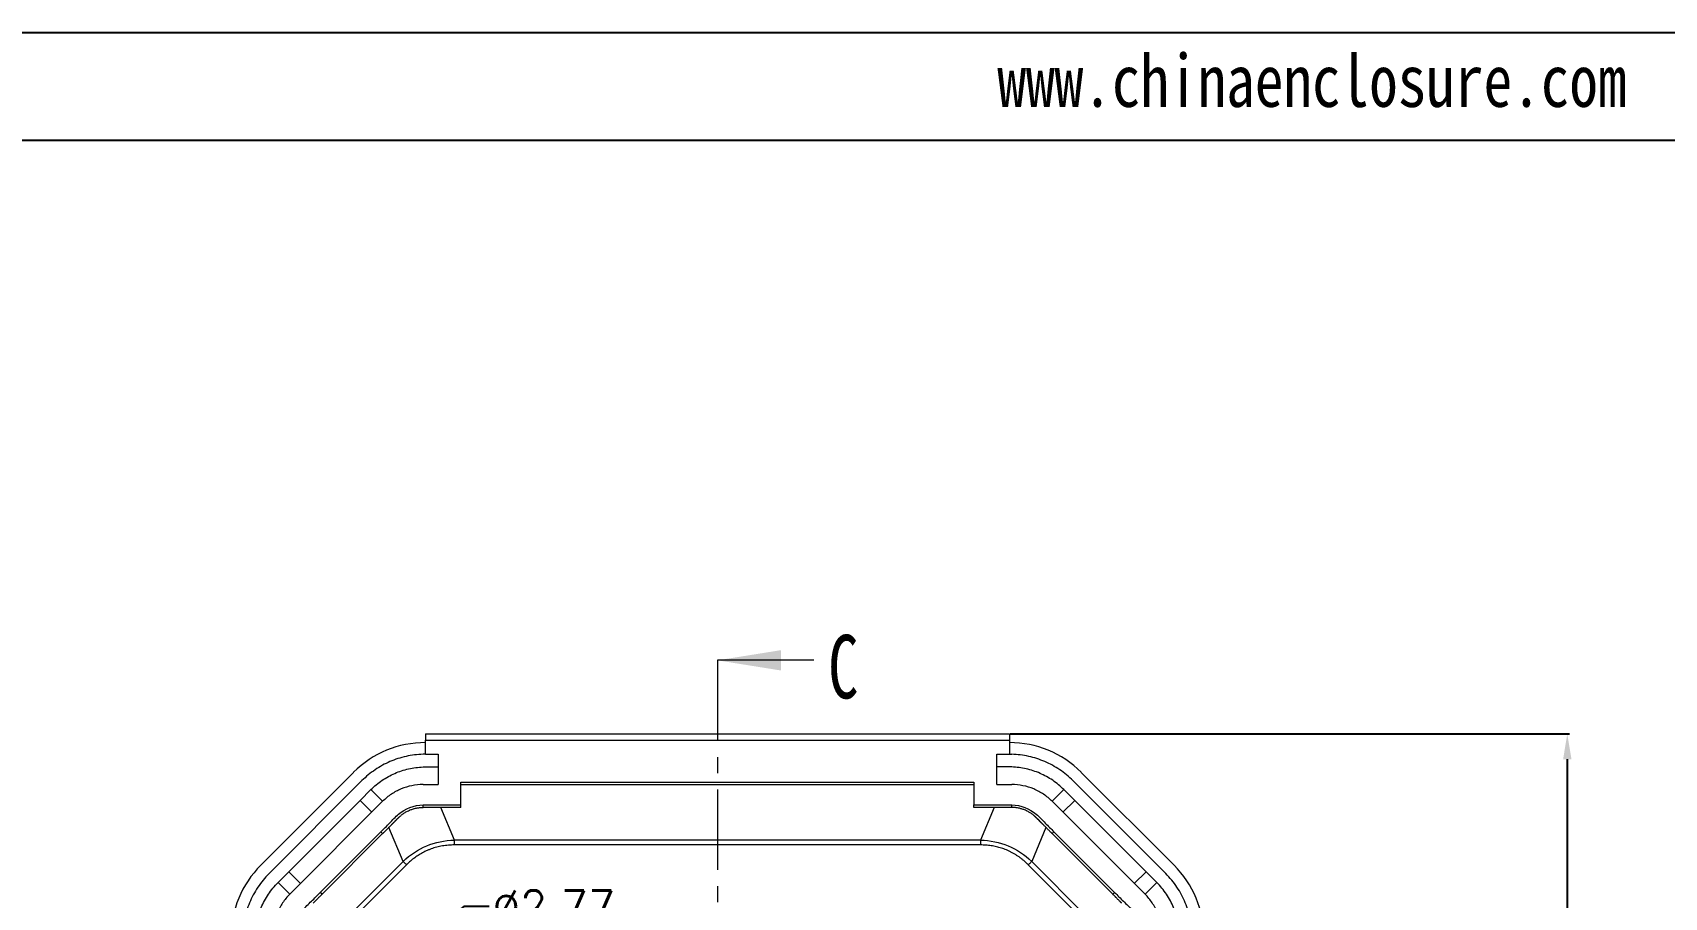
# Model space of a CAD drawing. Header units: inches. Extents: x 1153 to 3519, y 573 to 968.
# Drawn here: x 3123.8 to 3252.3, y 860.4 to 928.5 of the extents above; entities that cross this region are included whole.
import ezdxf

# ---------------------------------------------------------------- set-up
doc = ezdxf.new("R2010")
doc.units = ezdxf.units.IN
doc.linetypes.add('CENTER', pattern=[10.16, 6.35, -1.27, 1.27, -1.27])
doc.layers.add('文字', color=81, linetype='Continuous')
doc.styles.add('SLDTEXTSTYLE6', font='TXT', dxfattribs={"width": 0.7})
doc.styles.get("Standard").update_dxf_attribs({"font": 'txt', "bigfont": 'gbcbig.shx'})
doc.styles.add('宋体', font='', dxfattribs={"width": 0.8, "height": 3.5})
doc.styles.get('宋体').set_extended_font_data('SimSun')
doc.dimstyles.new('2.5', dxfattribs={"dimtxt": 2.5, "dimasz": 2, "dimexe": 0.18, "dimexo": 0.0625, "dimgap": 0.09, "dimtad": 0, "dimtih": 1, "dimtoh": 1, "dimzin": 0, "dimdsep": 46, "dimtxsty": 'Standard', "dimcen": 2, "dimadec": 0, "dimazin": 0, "dimtfac": 1, "dimtofl": 0, "dimtmove": 0, "dimatfit": 3, "dimfxl": 1, "dimtolj": 1, "dimtzin": 0, "dimarcsym": 0})

# ---------------------------------------------------------------- blocks, each defined once
blk = doc.blocks.new('*D120')
at = {"color": 0, "lineweight": -2, "transparency": 16777216}
for p, q in [((3200.82, 873.27), (3244.87, 873.27)), ((3244.69, 871.27), (3244.69, 812.12)), ((3244.69, 750.29), (3244.69, 809.44)), ((3200.82, 748.29), (3244.87, 748.29))]:
    blk.add_line(p, q, dxfattribs=at)
at = {"color": 0, "transparency": 16777216}
for points in [[(3244.36, 871.27), (3245.02, 871.27), (3244.69, 873.27)], [(3244.36, 750.29), (3245.02, 750.29), (3244.69, 748.29)]]:
    blk.add_solid(points, dxfattribs=at)
at = {"layer": 'Defpoints', "color": 0, "transparency": 16777216}
for p in [(3200.76, 873.27), (3244.69, 873.27), (3200.76, 748.29)]:
    blk.add_point(p, dxfattribs=at)
at = {"color": 0, "transparency": 16777216, "insert": (3244.69, 810.78), "char_height": 2.5, "attachment_point": 5}
blk.add_mtext('\\A1;124.98', dxfattribs=at)
blk = doc.blocks.new('*D134')
at = {"color": 0, "lineweight": -2, "transparency": 16777216}
for p, q in [((3157.79, 859.69), (3155.43, 857.85)), ((3159.79, 859.69), (3157.79, 859.69)), ((3152.76, 853.78), (3152.76, 857.78)), ((3150.76, 855.78), (3154.76, 855.78))]:
    blk.add_line(p, q, dxfattribs=at)
at = {"color": 0, "transparency": 16777216}
blk.add_solid([(3155.22, 858.12), (3155.63, 857.59), (3153.85, 856.63)], dxfattribs=at)
at = {"layer": 'Defpoints', "color": 0, "transparency": 16777216}
for p in [(3153.85, 856.63), (3151.66, 854.93)]:
    blk.add_point(p, dxfattribs=at)
at = {"color": 0, "transparency": 16777216, "insert": (3164.88, 859.69), "char_height": 2.5, "attachment_point": 5}
blk.add_mtext('\\A1;∅2.77', dxfattribs=at)

msp = doc.modelspace()

# ---------------------------------------------------------------- linework, layer by layer
for p, q in [((3016.166, 928.498), (3519.003, 928.498)), ((3029.178, 920.033), (3510.538, 920.033))]:
    msp.add_line(p, q)
at = {"color": 1, "linetype": 'CENTER', "lineweight": 0}
msp.add_line((3177.756, 879.065), (3177.756, 743.047), dxfattribs=at)
at = {"color": 7, "linetype": 'Continuous', "lineweight": 0}
msp.add_line((3185.356, 879.065), (3177.756, 879.065), dxfattribs=at)
at = {"color": 7, "linetype": 'Continuous', "lineweight": 15}
for p, q in [((3154.756, 873.27), (3200.756, 873.27)), ((3154.756, 873.27), (3154.756, 872.77)), ((3154.756, 871.666), (3154.756, 872.77)), ((3154.756, 872.77), (3200.756, 872.77)), ((3200.756, 873.27), (3200.756, 872.77)), ((3200.756, 872.77), (3200.756, 871.666)), ((3154.756, 871.666), (3154.572, 871.666)), ((3154.756, 871.666), (3155.756, 871.666)), ((3155.756, 871.666), (3155.756, 869.279)), ((3199.756, 871.666), (3200.756, 871.666)), ((3199.756, 869.279), (3199.756, 871.666)), ((3200.756, 871.666), (3200.941, 871.666)), ((3149.108, 870.244), (3141.791, 862.928)), ((3154.572, 870.666), (3155.756, 870.666)), ((3200.941, 870.666), (3199.756, 870.666)), ((3213.722, 862.928), (3206.405, 870.244)), ((3149.761, 869.59), (3142.445, 862.274)), ((3149.62, 868.035), (3150.468, 868.883)), ((3150.468, 868.883), (3151.39, 867.961)), ((3154.572, 869.279), (3155.756, 869.279)), ((3157.556, 869.478), (3197.956, 869.478)), ((3157.556, 867.679), (3157.556, 869.478)), ((3197.956, 869.265), (3157.556, 869.265)), ((3197.956, 869.478), (3197.956, 867.679)), ((3199.756, 869.279), (3200.941, 869.279)), ((3205.044, 868.883), (3204.122, 867.961)), ((3205.893, 868.035), (3205.044, 868.883)), ((3213.068, 862.274), (3205.751, 869.59)), ((3144, 862.415), (3149.62, 868.035)), ((3151.39, 867.961), (3144.074, 860.645)), ((3150.542, 867.113), (3149.62, 868.035)), ((3154.572, 867.679), (3157.556, 867.679)), ((3154.572, 867.479), (3154.572, 867.679)), ((3157.556, 867.479), (3154.572, 867.479)), ((3157.049, 864.902), (3155.972, 867.479)), ((3157.556, 867.479), (3157.556, 867.679)), ((3197.956, 867.679), (3200.941, 867.679)), ((3197.956, 867.479), (3197.956, 867.679)), ((3200.941, 867.479), (3197.956, 867.479)), ((3199.54, 867.479), (3198.464, 864.902)), ((3200.941, 867.479), (3200.941, 867.679)), ((3211.439, 860.645), (3204.122, 867.961)), ((3204.971, 867.113), (3205.893, 868.035)), ((3211.512, 862.415), (3205.893, 868.035)), ((3146.478, 860.786), (3151.249, 865.557)), ((3151.39, 865.416), (3146.619, 860.645)), ((3151.249, 865.557), (3151.39, 865.416)), ((3153.005, 863.228), (3151.885, 865.91)), ((3198.464, 864.902), (3157.049, 864.902)), ((3157.049, 864.524), (3157.049, 864.902)), ((3198.464, 864.902), (3198.464, 864.524)), ((3203.628, 865.91), (3202.507, 863.228)), ((3204.122, 865.416), (3204.264, 865.557)), ((3208.893, 860.645), (3204.122, 865.416)), ((3204.264, 865.557), (3209.035, 860.786)), ((3198.464, 864.524), (3157.049, 864.524)), ((3143.152, 861.567), (3144, 862.415)), ((3144.922, 861.493), (3144, 862.415)), ((3148.807, 859.03), (3153.005, 863.228)), ((3153.272, 862.962), (3149.074, 858.764)), ((3206.439, 858.764), (3202.241, 862.962)), ((3202.507, 863.228), (3206.705, 859.03)), ((3210.59, 861.493), (3211.512, 862.415)), ((3212.361, 861.567), (3211.512, 862.415)), ((3144.074, 860.645), (3143.152, 861.567)), ((3212.361, 861.567), (3211.439, 860.645)), ((3146.619, 860.645), (3146.478, 860.786)), ((3208.893, 860.645), (3209.035, 860.786))]:
    msp.add_line(p, q, dxfattribs=at)
at = {"color": 7, "linetype": 'Continuous', "lineweight": 15, "flags": 128}
for points in [[(3153.005, 863.228), (3153.038, 863.196), (3153.07, 863.163), (3153.103, 863.13), (3153.137, 863.096), (3153.17, 863.063), (3153.204, 863.029), (3153.238, 862.995), (3153.272, 862.962)], [(3202.241, 862.962), (3202.275, 862.995), (3202.309, 863.029), (3202.342, 863.063), (3202.376, 863.096), (3202.409, 863.13), (3202.442, 863.163), (3202.475, 863.196), (3202.507, 863.228)]]:
    msp.add_lwpolyline(points, dxfattribs=at)
at = {"color": 7, "linetype": 'Continuous', "lineweight": 15}
for centre, major_axis, start_param, end_param in [((3154.766, 864.586), (5.659, -5.659), 2.3572632, 3.1415927), ((3200.747, 864.586), (5.659, 5.659), 0, 0.7843295), ((3147.45, 857.269), (-5.659, 5.659), 0, 0.7852459), ((3208.063, 857.269), (-5.659, -5.659), 2.3563468, 3.1415927)]:
    msp.add_ellipse(centre, major_axis=major_axis, ratio=0.9996955, start_param=start_param, end_param=end_param, dxfattribs=at)
for points, knots in [([(3154.572, 871.666), (3154.122, 871.653), (3153.677, 871.597), (3152.799, 871.402), (3152.376, 871.264), (3151.765, 871.001), (3151.565, 870.903), (3151.173, 870.689), (3150.981, 870.571), (3150.424, 870.193), (3150.08, 869.909), (3149.761, 869.59)], [0, 0, 0, 0, 0.25, 0.25, 0.5, 0.5, 0.625, 0.625, 0.75, 0.75, 1, 1, 1, 1]), ([(3205.751, 869.59), (3205.433, 869.909), (3205.088, 870.194), (3204.343, 870.699), (3203.952, 870.912), (3203.341, 871.176), (3203.133, 871.255), (3202.709, 871.392), (3202.491, 871.452), (3201.834, 871.597), (3201.391, 871.653), (3200.941, 871.666)], [0, 0, 0, 0, 0.25, 0.25, 0.5, 0.5, 0.625, 0.625, 0.75, 0.75, 1, 1, 1, 1]), ([(3150.468, 868.883), (3150.74, 869.155), (3151.035, 869.399), (3151.67, 869.83), (3152.003, 870.013), (3152.698, 870.315), (3153.062, 870.435), (3153.809, 870.604), (3154.188, 870.653), (3154.572, 870.666)], [0, 0, 0, 0, 0.25, 0.25, 0.5, 0.5, 0.75, 0.75, 1, 1, 1, 1]), ([(3205.044, 868.883), (3204.773, 869.155), (3204.478, 869.399), (3203.843, 869.83), (3203.51, 870.013), (3202.815, 870.315), (3202.45, 870.435), (3201.703, 870.604), (3201.325, 870.653), (3200.941, 870.666)], [0, 0, 0, 0, 0.25, 0.25, 0.5, 0.5, 0.75, 0.75, 1, 1, 1, 1]), ([(3154.572, 869.279), (3154.275, 869.279), (3153.983, 869.25), (3153.408, 869.136), (3153.123, 869.049), (3152.578, 868.824), (3152.32, 868.686), (3151.832, 868.36), (3151.6, 868.171), (3151.39, 867.961)], [0, 0, 0, 0, 0.25, 0.25, 0.5, 0.5, 0.75, 0.75, 1, 1, 1, 1]), ([(3204.122, 867.961), (3203.912, 868.171), (3203.685, 868.357), (3203.198, 868.683), (3202.936, 868.823), (3202.391, 869.049), (3202.111, 869.134), (3201.535, 869.249), (3201.238, 869.279), (3200.941, 869.279)], [0, 0, 0, 0, 0.25, 0.25, 0.5, 0.5, 0.75, 0.75, 1, 1, 1, 1]), ([(3151.249, 865.557), (3151.48, 865.788), (3151.716, 866.015), (3152.169, 866.486), (3152.387, 866.73), (3153.17, 867.386), (3153.869, 867.679), (3154.572, 867.679)], [0, 0, 0, 0, 0.25, 0.25, 0.5, 0.5, 1, 1, 1, 1]), ([(3152.78, 866.799), (3152.803, 866.819), (3152.848, 866.857), (3152.92, 866.915), (3152.991, 866.968), (3153.099, 867.044), (3153.243, 867.133), (3153.427, 867.226), (3153.562, 867.284), (3153.692, 867.333), (3153.804, 867.368), (3153.923, 867.401), (3154.044, 867.428), (3154.169, 867.45), (3154.282, 867.464), (3154.382, 867.473), (3154.478, 867.478), (3154.542, 867.479), (3154.572, 867.479)], [0, 0, 0, 0, 0.0742791, 0.1405471, 0.1990602, 0.2501947, 0.374919, 0.4355869, 0.5001583, 0.5570935, 0.6249704, 0.6727765, 0.7501825, 0.8231184, 0.8752154, 0.9219805, 0.9630891, 1, 1, 1, 1]), ([(3200.941, 867.679), (3201.644, 867.679), (3202.343, 867.386), (3203.126, 866.73), (3203.343, 866.486), (3203.797, 866.015), (3204.033, 865.788), (3204.264, 865.557)], [0, 0, 0, 0, 0.5, 0.5, 0.75, 0.75, 1, 1, 1, 1]), ([(3202.733, 866.799), (3202.709, 866.819), (3202.665, 866.857), (3202.593, 866.915), (3202.522, 866.968), (3202.415, 867.043), (3202.272, 867.131), (3202.088, 867.224), (3201.954, 867.282), (3201.824, 867.33), (3201.711, 867.366), (3201.591, 867.399), (3201.469, 867.427), (3201.344, 867.449), (3201.231, 867.463), (3201.131, 867.472), (3201.035, 867.478), (3200.971, 867.479), (3200.941, 867.479)], [0, 0, 0, 0, 0.0742676, 0.1404159, 0.19868, 0.2494163, 0.3735143, 0.4344379, 0.4986022, 0.5550465, 0.6238038, 0.6728418, 0.7492658, 0.8231906, 0.8746956, 0.9217541, 0.9630402, 1, 1, 1, 1]), ([(3152.084, 866.109), (3152.141, 866.169), (3152.255, 866.288), (3152.399, 866.439), (3152.515, 866.555), (3152.603, 866.641), (3152.69, 866.721), (3152.751, 866.773), (3152.78, 866.799)], [0, 0, 0, 0, 0.2518517, 0.5036175, 0.637691, 0.7526159, 0.8791653, 1, 1, 1, 1]), ([(3152.78, 866.799), (3152.771, 866.79), (3152.752, 866.773), (3152.727, 866.75), (3152.701, 866.725), (3152.675, 866.7), (3152.648, 866.673), (3152.617, 866.642), (3152.577, 866.602), (3152.523, 866.549), (3152.453, 866.479), (3152.395, 866.42), (3152.328, 866.354), (3152.27, 866.295), (3152.215, 866.24), (3152.174, 866.2), (3152.132, 866.158), (3152.1, 866.125), (3152.084, 866.109)], [0, 0, 0, 0, 0.0409004, 0.0820157, 0.123861, 0.186133, 0.2488939, 0.3189508, 0.3740908, 0.4404421, 0.4979243, 0.5521072, 0.6232393, 0.7487548, 0.8117331, 0.8744908, 0.9389093, 1, 1, 1, 1]), ([(3202.733, 866.799), (3202.754, 866.781), (3202.797, 866.743), (3202.864, 866.683), (3202.936, 866.616), (3203.011, 866.542), (3203.086, 866.467), (3203.169, 866.381), (3203.282, 866.263), (3203.372, 866.169), (3203.429, 866.109)], [0, 0, 0, 0, 0.0858972, 0.1784787, 0.2780725, 0.3849005, 0.4990776, 0.6026491, 0.7497605, 1, 1, 1, 1]), ([(3203.429, 866.109), (3203.419, 866.119), (3203.4, 866.138), (3203.37, 866.168), (3203.322, 866.216), (3203.269, 866.269), (3203.21, 866.328), (3203.161, 866.377), (3203.113, 866.425), (3203.066, 866.472), (3203.019, 866.519), (3202.974, 866.564), (3202.935, 866.603), (3202.899, 866.639), (3202.863, 866.675), (3202.832, 866.705), (3202.803, 866.734), (3202.774, 866.762), (3202.746, 866.787), (3202.733, 866.799)], [0, 0, 0, 0, 0.0353147, 0.0767042, 0.1242743, 0.2489655, 0.3237471, 0.3914357, 0.4508116, 0.4982437, 0.5375736, 0.5769388, 0.6229068, 0.6750473, 0.7482942, 0.8298818, 0.8746938, 0.9404548, 1, 1, 1, 1]), ([(3151.39, 865.416), (3151.403, 865.429), (3151.431, 865.456), (3151.474, 865.499), (3151.521, 865.547), (3151.584, 865.609), (3151.659, 865.684), (3151.75, 865.775), (3151.842, 865.867), (3151.933, 865.958), (3152.016, 866.041), (3152.061, 866.086), (3152.084, 866.109)], [0, 0, 0, 0, 0.0522359, 0.1110419, 0.1769368, 0.2502972, 0.377238, 0.5026359, 0.6357839, 0.7515099, 0.8688618, 1, 1, 1, 1]), ([(3204.122, 865.416), (3204.11, 865.428), (3204.083, 865.455), (3204.04, 865.498), (3203.992, 865.546), (3203.93, 865.608), (3203.854, 865.683), (3203.764, 865.774), (3203.672, 865.866), (3203.581, 865.957), (3203.497, 866.041), (3203.452, 866.086), (3203.429, 866.109)], [0, 0, 0, 0, 0.0510722, 0.1094651, 0.175663, 0.249998, 0.3754111, 0.5007553, 0.6340434, 0.7503803, 0.8679437, 1, 1, 1, 1]), ([(3157.049, 864.524), (3156.968, 864.523), (3156.807, 864.521), (3156.567, 864.506), (3156.331, 864.482), (3156.099, 864.448), (3155.871, 864.405), (3155.647, 864.352), (3155.426, 864.289), (3155.21, 864.216), (3154.941, 864.112), (3154.622, 863.965), (3154.263, 863.761), (3153.917, 863.525), (3153.583, 863.26), (3153.376, 863.062), (3153.272, 862.962)], [0, 0, 0, 0, 0.0579368, 0.1150501, 0.1714369, 0.2271979, 0.2824374, 0.3372624, 0.3917826, 0.4461095, 0.5003557, 0.5979672, 0.6960997, 0.7954031, 0.896505, 1, 1, 1, 1]), ([(3202.241, 862.962), (3202.183, 863.018), (3202.068, 863.131), (3201.888, 863.289), (3201.705, 863.438), (3201.517, 863.578), (3201.325, 863.708), (3201.129, 863.829), (3200.929, 863.94), (3200.724, 864.042), (3200.46, 864.158), (3200.131, 864.279), (3199.732, 864.389), (3199.32, 864.467), (3198.896, 864.515), (3198.609, 864.521), (3198.464, 864.524)], [0, 0, 0, 0, 0.0578095, 0.1148088, 0.1710955, 0.2267708, 0.2819393, 0.3367088, 0.3911891, 0.4454918, 0.4997299, 0.5973674, 0.6955773, 0.7950083, 0.8962853, 1, 1, 1, 1]), ([(3142.445, 862.274), (3142.114, 861.943), (3141.819, 861.583), (3141.3, 860.805), (3141.083, 860.397), (3140.818, 859.758), (3140.74, 859.54), (3140.605, 859.096), (3140.548, 858.868), (3140.412, 858.184), (3140.366, 857.722), (3140.366, 857.254)], [0, 0, 0, 0, 0.25, 0.25, 0.5, 0.5, 0.625, 0.625, 0.75, 0.75, 1, 1, 1, 1]), ([(3141.366, 857.254), (3141.366, 857.656), (3141.405, 858.054), (3141.562, 858.842), (3141.678, 859.222), (3141.906, 859.771), (3141.99, 859.95), (3142.178, 860.303), (3142.282, 860.476), (3142.615, 860.974), (3142.868, 861.283), (3143.152, 861.567)], [0, 0, 0, 0, 0.25, 0.25, 0.5, 0.5, 0.625, 0.625, 0.75, 0.75, 1, 1, 1, 1]), ([(3214.147, 857.254), (3214.147, 857.656), (3214.108, 858.054), (3213.95, 858.842), (3213.834, 859.222), (3213.607, 859.771), (3213.522, 859.95), (3213.334, 860.303), (3213.231, 860.476), (3212.898, 860.974), (3212.645, 861.283), (3212.361, 861.567)], [0, 0, 0, 0, 0.25, 0.25, 0.5, 0.5, 0.625, 0.625, 0.75, 0.75, 1, 1, 1, 1]), ([(3215.147, 857.254), (3215.147, 857.722), (3215.101, 858.185), (3214.918, 859.102), (3214.783, 859.544), (3214.518, 860.184), (3214.42, 860.393), (3214.201, 860.802), (3214.08, 861.004), (3213.693, 861.584), (3213.399, 861.943), (3213.068, 862.274)], [0, 0, 0, 0, 0.25, 0.25, 0.5, 0.5, 0.625, 0.625, 0.75, 0.75, 1, 1, 1, 1]), ([(3144.074, 860.645), (3143.864, 860.435), (3143.678, 860.208), (3143.352, 859.721), (3143.212, 859.458), (3142.986, 858.914), (3142.901, 858.634), (3142.786, 858.058), (3142.756, 857.76), (3142.756, 857.463)], [0, 0, 0, 0, 0.25, 0.25, 0.5, 0.5, 0.75, 0.75, 1, 1, 1, 1]), ([(3144.356, 857.463), (3144.356, 858.163), (3144.647, 858.862), (3145.303, 859.646), (3145.548, 859.864), (3146.019, 860.319), (3146.246, 860.555), (3146.478, 860.786)], [0, 0, 0, 0, 0.5, 0.5, 0.75, 0.75, 1, 1, 1, 1]), ([(3146.619, 860.645), (3146.607, 860.632), (3146.58, 860.605), (3146.537, 860.562), (3146.489, 860.515), (3146.427, 860.452), (3146.351, 860.377), (3146.261, 860.286), (3146.169, 860.194), (3146.077, 860.102), (3145.993, 860.019), (3145.948, 859.974), (3145.925, 859.95)], [0, 0, 0, 0, 0.0510528, 0.1094167, 0.1755726, 0.2498502, 0.3752518, 0.5005455, 0.6340894, 0.7501512, 0.8680764, 1, 1, 1, 1]), ([(3209.588, 859.95), (3209.576, 859.962), (3209.553, 859.985), (3209.515, 860.023), (3209.476, 860.062), (3209.391, 860.147), (3209.279, 860.259), (3209.177, 860.361), (3209.118, 860.42), (3209.058, 860.48), (3208.984, 860.554), (3208.922, 860.616), (3208.893, 860.645)], [0, 0, 0, 0, 0.0683466, 0.1320252, 0.1920911, 0.2497979, 0.4965028, 0.6224081, 0.686247, 0.7496713, 0.8850235, 1, 1, 1, 1]), ([(3209.035, 860.786), (3209.266, 860.555), (3209.493, 860.319), (3209.965, 859.864), (3210.21, 859.646), (3210.866, 858.862), (3211.156, 858.163), (3211.156, 857.463)], [0, 0, 0, 0, 0.25, 0.25, 0.5, 0.5, 1, 1, 1, 1]), ([(3212.756, 857.463), (3212.756, 857.76), (3212.727, 858.052), (3212.613, 858.627), (3212.527, 858.912), (3212.302, 859.457), (3212.164, 859.715), (3211.838, 860.204), (3211.649, 860.435), (3211.439, 860.645)], [0, 0, 0, 0, 0.25, 0.25, 0.5, 0.5, 0.75, 0.75, 1, 1, 1, 1])]:
    msp.add_open_spline(points, degree=3, knots=knots, dxfattribs=at)
for points in [[(3153.005, 863.228), (3154.13, 864.305), (3155.489, 864.868), (3157.049, 864.902)], [(3198.464, 864.902), (3200.023, 864.868), (3201.383, 864.305), (3202.507, 863.228)]]:
    msp.add_open_spline(points, degree=3, dxfattribs=at)
at = {"color": 7, "linetype": 'Continuous', "lineweight": 0}
msp.add_solid([(3177.756, 879.065), (3182.756, 878.265), (3182.756, 879.865)], dxfattribs=at)

# ---------------------------------------------------------------- texts
at = {"color": 7, "linetype": 'Continuous', "insert": (3186.475, 881.068), "char_height": 5, "attachment_point": 1, "style": 'SLDTEXTSTYLE6'}
msp.add_mtext('C', dxfattribs=at)
at = {"layer": '文字', "color": 0, "insert": (3199.807, 926.791), "char_height": 4.13857, "width": 72.71077, "attachment_point": 1, "style": '宋体'}
msp.add_mtext('www.chinaenclosure.com', dxfattribs=at)

# ---------------------------------------------------------------- dimensions: what is measured, and where the dimension line sits
dim = msp.add_linear_dim(base=(3244.689, 873.27), p1=(3200.756, 748.288), p2=(3200.756, 873.27), angle=90, dimstyle='2.5')
dim.commit()
dim.dimension.update_dxf_attribs({"geometry": '*D120', "text_midpoint": (3244.689, 810.779), "dimtype": 160})
dim = msp.add_diameter_dim_2p(p1=(3151.663, 854.929), p2=(3153.85, 856.628), dimstyle='2.5')
dim.commit()
dim.dimension.update_dxf_attribs({"geometry": '*D134', "text_midpoint": (3164.884, 859.692), "dimtype": 163})

doc.saveas('drawing.dxf')
